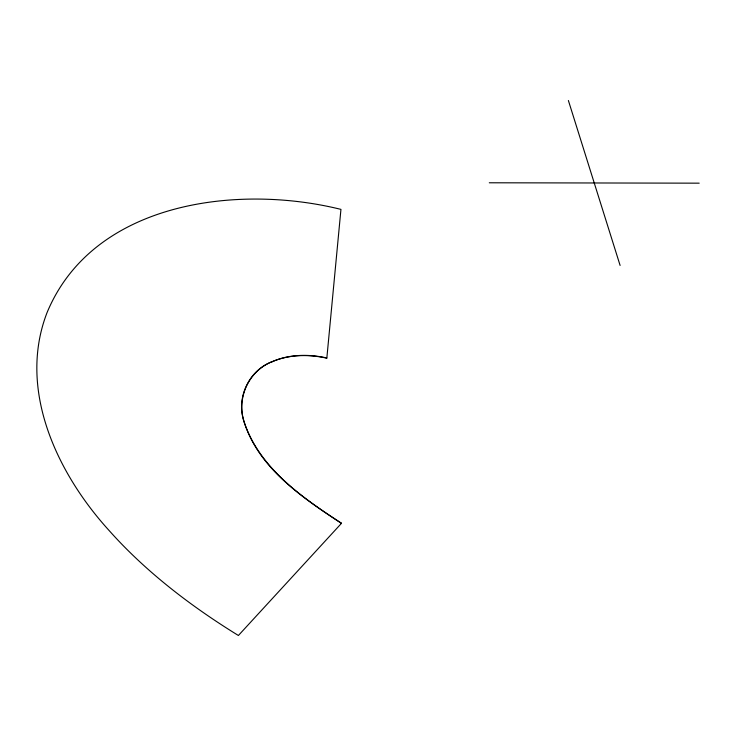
<?xml version="1.0" encoding="UTF-8"?>
<svg xmlns="http://www.w3.org/2000/svg" width="736" height="736" viewBox="0 0 736 736"><rect width="100%" height="100%" fill="white"/><g stroke="black" fill="none" stroke-linecap="round" stroke-linejoin="round"><path stroke-width="1.1" d="M341.486 523.314L238.4 635.49C197.828 610.503 159.234 581.9 125.589 548.053A398.36 275.724 20.7 0 1 109.471 530.914C57.417 473.929 17.195 389.887 47.021 312.69C93.012 201.581 237.608 183.715 340.943 209.383L326.83 358.174C308.586 354.154 289.092 354.402 271.731 361.836C249.706 370.346 237.056 395.628 243.165 418.333C256.266 466.734 301.834 497.389 341.486 523.314C302.496 497.821 259.836 468.372 244.14 422.271C236.32 398.526 248.391 371.229 271.731 361.836M489.293 182.786L699.2 183.163M568.385 100.51L620.108 265.438M271.823 361.928A79.543 55.053 20.7 0 1 326.839 357.981"/></g></svg>
